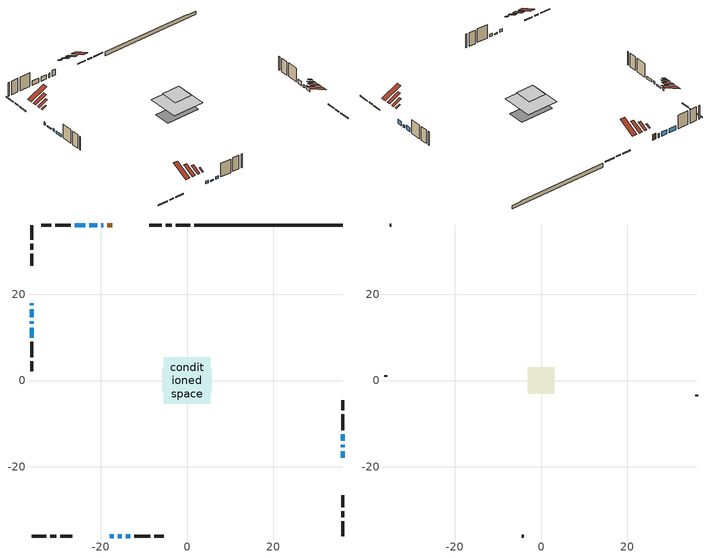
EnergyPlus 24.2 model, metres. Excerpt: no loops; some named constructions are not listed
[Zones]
conditioned space
 floor adiabatic (AdiabaticFloorConstruction): -5.38,-5.38 -5.38,5.38 5.38,5.38 5.38,-5.38 z2.82
 floor foundation (Slab1 construction): -5.75,-2.85 -5.75,2.85 5.75,2.85 5.75,-2.85 z-1.04
 wall outside (RimJoist1 construction): 0.76,36.07 -2.65,36.07 / -36.07,-36.07 -32.66,-36.07 / -36.07,36.07 -36.07,32.66 / 36.07,-36.07 36.07,-32.66 z0.38:0.68
 wall outside (RimJoist2 construction): -3.58,36.07 -4.95,36.07 / -31.73,-36.07 -30.36,-36.07 / -36.07,31.73 -36.07,30.36 / 36.07,-31.73 36.07,-30.36 z0.38:0.68
 wall outside (RimJoist3 construction): -5.88,36.07 -8.72,36.07 / -29.43,-36.07 -26.59,-36.07 / -36.07,29.43 -36.07,26.59 / 36.07,-29.43 36.07,-26.59 z0.38:0.68
 wall outside (AdiabaticWallConstruction 1): -17.35,36.07 -18.47,36.07 z0.38:2.41
 wall outside (AdiabaticWallConstruction): -36.07,17.96 -36.07,17.4 / -17.96,-36.07 -16.94,-36.07 / 36.07,-15.51 36.07,-14.95 / -36.07,13.72 -36.07,13.1 / -14.17,-36.07 -13.16,-36.07 z0.38:1.3; 36.07,-17.96 36.07,-16.44 / 36.07,-14.02 36.07,-12.44 / -20.83,36.07 -22.66,36.07 / -23.59,36.07 -26.03,36.07 z0.38:1.9; -36.07,16.47 -36.07,14.64 / -16.02,-36.07 -15.1,-36.07 z0.38:0.79; -19.4,36.07 -19.91,36.07 z0.38:1.91; -36.07,12.18 -36.07,9.94 z0.38:1.14
 wall outside (Wall1 construction): -26.96,36.07 -30.61,36.07 / -12.23,-36.07 -8.58,-36.07 / -36.07,9.01 -36.07,5.36 / 36.07,-11.52 36.07,-7.86 z0.38:5.26
 wall outside (Wall2 construction): -31.54,36.07 -33.84,36.07 / -7.65,-36.07 -5.35,-36.07 / -36.07,4.43 -36.07,2.13 / 36.07,-6.93 36.07,-4.64 z0.38:5.26
 wall foundation (FoundationWall1 construction): 1.68,36.07,-1.04 1.68,36.07,0.38 32.63,36.07,0.38 32.63,36.07,0.06 36.07,36.07,0.06 36.07,36.07,-1.04
 window (WindowConstruction 9): -36.07,17.96 -36.07,17.4 z0.38:1.29
 window (WindowConstruction 7): 36.07,-17.96 36.07,-16.44 z0.38:1.9
 window (WindowConstruction 8): -17.96,-36.07 -16.95,-36.07 z0.38:1.29
 window (WindowConstruction 11): -36.07,16.47 -36.07,14.64 z0.38:0.79
 window (WindowConstruction 12): -16.02,-36.07 -15.1,-36.07 z0.38:0.79
 window (WindowConstruction 10): 36.07,-15.51 36.07,-14.95 z0.38:1.29
 window (WindowConstruction): -36.07,13.72 -36.07,13.11 z0.38:1.29
 window (WindowConstruction 1): 36.07,-14.02 36.07,-12.44 z0.38:1.9
 window (WindowConstruction 2): -14.17,-36.07 -13.16,-36.07 z0.38:1.29
 window (WindowConstruction 3): -19.4,36.07 -19.91,36.07 z0.38:1.9
 window (WindowConstruction 4): -20.84,36.07 -22.66,36.07 z0.38:1.9
 window (WindowConstruction 5): -23.59,36.07 -26.03,36.07 z0.38:1.9
 window (WindowConstruction 6): -36.07,12.18 -36.07,9.94 z0.38:1.14
 door (Door): -17.35,36.07 -18.47,36.07 z0.38:2.41
 ceiling adiabatic (AdiabaticFloorConstruction): 5.38,-5.38 5.38,5.38 -5.38,5.38 -5.38,-5.38 z2.82
 roof outside (Roof2 construction): -13.32,36.07,5.26 -13.32,32.04,7.27 -12.19,32.04,7.27 -12.19,36.07,5.26; -21.99,-36.07,5.26 -21.99,-32.04,7.27 -23.12,-32.04,7.27 -23.12,-36.07,5.26; -36.07,21.99,5.26 -32.04,21.99,7.27 -32.04,23.12,7.27 -36.07,23.12,5.26; 36.07,-21.99,5.26 32.04,-21.99,7.27 32.04,-23.12,7.27 36.07,-23.12,5.26
 roof outside (Roof3 construction): -15.07,36.07,5.26 -15.07,33.13,6.72 -14.25,33.13,6.72 -14.25,36.07,5.26; -20.24,-36.07,5.26 -20.24,-33.13,6.72 -21.06,-33.13,6.72 -21.06,-36.07,5.26; -36.07,20.24,5.26 -33.13,20.24,6.72 -33.13,21.06,6.72 -36.07,21.06,5.26; 36.07,-20.24,5.26 33.13,-20.24,6.72 33.13,-21.06,6.72 36.07,-21.06,5.26
 roof outside (Roof4 construction): -16.42,36.07,5.26 -16.42,34.55,6.02 -16,34.55,6.02 -16,36.07,5.26; -18.89,-36.07,5.26 -18.89,-34.55,6.02 -19.31,-34.55,6.02 -19.31,-36.07,5.26; -36.07,18.89,5.26 -34.55,18.89,6.02 -34.55,19.31,6.02 -36.07,19.31,5.26; 36.07,-18.89,5.26 34.55,-18.89,6.02 34.55,-19.31,6.02 36.07,-19.31,5.26
attic - vented
 floor to conditioned space (Floor1 construction Reversed): -3.06,-3.06 -3.06,3.06 3.06,3.06 3.06,-3.06 z5.26
 wall outside (Wall3 construction): -34.77,36.07 -35.14,36.07 / -4.42,-36.07 -4.05,-36.07 / -36.07,1.2 -36.07,0.83 / 36.07,-3.71 36.07,-3.34 z0.38:5.26
 roof outside (Roof1 construction): -11.27,36.07,5.26 -11.27,30.29,8.15 -9.65,30.29,8.15 -9.65,36.07,5.26; -24.05,-36.07,5.26 -24.05,-30.29,8.15 -25.66,-30.29,8.15 -25.66,-36.07,5.26; -36.07,24.05,5.26 -30.29,24.05,8.15 -30.29,25.66,8.15 -36.07,25.66,5.26; 36.07,-24.05,5.26 30.29,-24.05,8.15 30.29,-25.66,8.15 36.07,-25.66,5.26
[Material] Roughness=Rough; Thermal Absorptance=0.9
Name | Thickness {m} | Conductivity {W/m-K} | Density {kg/m3} | Specific Heat {J/kg-K} | Solar Absorptance | Visible Absorptance
ceiling loosefill ins | 0.338667 | 0.0480833 | 16.02 | 1046.75 | 0.7 | 0.7
ceiling stud and cavity | 0.1397 | 0.34494 | 65.682 | 1177.47 | 0.7 | 0.7
gypsum board | 0.0127 | 0.160291 | 801 | 837.4 | 0.6 | 0.6
[Construction]
Floor1 construction: ceiling loosefill ins, ceiling stud and cavity, gypsum board
[EnergyManagementSystem:Program]
infil_program: Set p_m = 0.14; Set p_s = 0.22; Set s_m = 270; Set s_s = 370; Set z_m = 9.99744; Set z_s = 4.578437843741511; Set f_t = (((s_m/z_m)^p_m)*((z_s/s_s)^p_s)); Set Tdiff = tin_s-tout_s; Set dT = @Abs Tdiff; Set c = 0.0789; Set Cs = 0.0922; Set Cw = 0.1515; Set n = 0.65; Set sft = (f_t*0.54); Set temp1 = ((c*Cw)*((sft*site_vw_s)^(2*n)))^2; Set Qinf = (((c*Cs*(dT^n))^2)+temp1)^0.5; Set Qinf = (@Max Qinf 0); Set mech_vent_house_fan_sensible_load_act = 0.0; Set mech_vent_house_fan_latent_load_act = 0.0; Set OASupInPb = out_pb_s; Set OASupInTemp = tout_s; Set OASupInW = out_wt_s; Set OASupRho = (@RhoAirFnPbTdbW OASupInPb OASupInTemp OASupInW); Set OASupCp = (@CpAirFnW OASupInW); Set OASupInEnth = (@HFnTdbW OASupInTemp OASupInW); Set ZoneTemp = tin_s; Set ZoneW = win_s; Set ZoneCp = (@CpAirFnW ZoneW); Set ZoneAirEnth = (@HFnTdbW ZoneTemp ZoneW); Set mech_vent_house_fan_cfis_act = 0.0; Set QWHV_cfis_sup = 0.0; Set QWHV_cfis_suppl_sup = 0.0; Set QWHV_cfis_suppl_exh = 0.0; Set Qrange = 0; Set Qbath = 0; Set Qbath = Qbath + 0.066 * mech_vent_bath_fan_0_sch_s; Set Qbath = Qbath + 0.066 * mech_vent_bath_fan_1_sch_s; Set Qdryer = 0; Set Qdryer = Qdryer + 0.00308 * clothes_dryer_exhaust_0_sch_s; Set QWHV_sup = 0.0; Set QWHV_exh = 0.0; Set Qsupply = QWHV_sup + QWHV_cfis_sup + QWHV_cfis_suppl_sup; Set Qexhaust = Qrange + Qbath + Qdryer + QWHV_exh + QWHV_cfis_suppl_exh; Set Qfan = (@Max Qexhaust Qsupply); Set Qducts = 0; If Qducts < 0; Set Qsupply = Qsupply - Qducts; Else; Set Qexhaust = Qexhaust + Qducts; EndIf; Set Qfan_with_ducts = (@Max Qexhaust Qsupply); Set Qimb = (@Abs (Qsupply - Qexhaust)); If Qinf + Qimb > 0; Set Qtot = Qfan_with_ducts + (Qinf^2) / (Qinf + Qimb); Else; Set Qtot = Qfan_with_ducts; EndIf; Set Qinf_adj = Qtot - Qfan; Set infil_flow_act = Qinf_adj; Set infil_program_Qinf = Qinf_adj; Set infil_program_Qfan = Qfan; Set Qload = Qfan; Set Effectiveness_Sens = 0.0; Set Effectiveness_Lat = 0.0; Set Fan_MFR = Qload * OASupRho; Set ZoneInEnth = OASupInEnth; Set ZoneInTemp = OASupInTemp; Set FanTotalToCond = Fan_MFR * (ZoneInEnth - ZoneAirEnth); Set FanSensToCond = Fan_MFR * ZoneCp * (ZoneInTemp - ZoneTemp); Set FanLatToCond = FanTotalToCond - FanSensToCond; Set mech_vent_house_fan_sensible_load_act = mech_vent_house_fan_sensible_load_act + FanSensToCond; Set mech_vent_house_fan_latent_load_act = mech_vent_house_fan_latent_load_act + FanLatToCond
natural_vent_program: Set Tin = tin_s; Set Tout = tout_s; Set Wout = out_wt_s; Set Pbar = out_pb_s; Set Phiout = (@RhFnTdbWPb Tout Wout Pbar); Set MaxHR = 0.0115; Set Tnvsp = (htg_sp_s + clg_sp_s) / 2; Set NVavail = natural_vent_s; Set ClgSsnAvail = cool_season; Set Qnv = 0; Set Qwhf = 0; Set whole_house_fan_mix_act = 0; Set whole_house_fan_act = 0; If ((Wout < MaxHR) && (Tin > Tout) && (Tin > Tnvsp) && (ClgSsnAvail > 0)); Set WHF_Flow = 0; Set Adj = (Tin-Tnvsp)/(Tin-Tout); Set Adj = (@Min Adj 1); Set Adj = (@Max Adj 0); If (WHF_Flow > 0); Set Qwhf = WHF_Flow*Adj; Set whole_house_fan_mix_act = WHF_Flow*Adj; Set WHF_W = 0; Set whole_house_fan_act = WHF_W*Adj; ElseIf (NVavail > 0); Set NVArea = 0.0; Set Cs = 0.0001683974365966765; Set Cw = 3.037832776105883e-05; Set Tdiff = Tin-Tout; Set dT = (@Abs Tdiff); Set Vwind = site_vw_s; Set SGNV = NVArea*Adj*((((Cs*dT)+(Cw*(Vwind^2)))^0.5)/1000); Set MaxNV = 2.1155563283627523; Set Qnv = (@Min SGNV MaxNV); EndIf; EndIf; Set natural_vent_flow_act = Qnv; Set whole_house_fan_flow_act = Qwhf; Set natural_vent_program_Qnv = Qnv; Set natural_vent_program_Qwhf = Qwhf
total_airflows_program: Set total_infil_flow_rate = 0; Set total_mechvent_flow_rate = 0; Set total_natvent_flow_rate = 0; Set total_whf_flow_rate = 0; Set total_infil_flow_rate = total_infil_flow_rate + (infil_program_Qinf * 1); Set total_mechvent_flow_rate = total_mechvent_flow_rate + (infil_program_Qfan * 1); Set total_natvent_flow_rate = total_natvent_flow_rate + (natural_vent_program_Qnv * 1); Set total_whf_flow_rate = total_whf_flow_rate + (natural_vent_program_Qwhf * 1)
total_loads_program: Set loads_htg_tot = 0; Set loads_clg_tot = 0; If htg_load_cond > 0; Set loads_htg_tot = loads_htg_tot + (htg_load_cond - clg_load_cond) * 1.0; EndIf; Set loads_htg_tot = (@Max loads_htg_tot 0); If clg_load_cond > 0; Set loads_clg_tot = loads_clg_tot + (clg_load_cond - htg_load_cond) * 0.0; EndIf; Set loads_clg_tot = (@Max loads_clg_tot 0)
unmet_hours_program: Set htg_unmet_hours = 0; Set clg_unmet_hours = 0; Set unit_htg_unmet_hours = 0; If ((DayOfYear >= 1) && (DayOfYear <= 365)); Set unit_htg_unmet_hours = unit_htg_unmet_hours + conditioned_space_htg_unmet_s; If unit_htg_unmet_hours > htg_unmet_hours; Set htg_unmet_hours = unit_htg_unmet_hours; EndIf; EndIf
water_heater_EC_adj: If WarmupFlag == 0; Set dhw_e_cons = water_heater_energy + water_heater_on_cycle_parasitic + water_heater_off_cycle_parasitic; Set water_heater_ec_adj_act = 0.0 * dhw_e_cons / 1; EndIf
[EnergyManagementSystem:ProgramCallingManager]
boiler_hydronic_pump_disaggregate_program_calling_manager: EndOfSystemTimestepBeforeHVACReporting; boiler_hydronic_pump_disaggregate_program
boiler_hydronic_pump_power_program_calling_manager: EndOfSystemTimestepBeforeHVACReporting; boiler_hydronic_pump_power_program
component_loads_program_calling_manager: EndOfZoneTimestepAfterZoneReporting; component_loads_program
fridge_schedule_program_calling_manager: BeginZoneTimestepAfterInitHeatBalance; fridge_schedule_program
infil_program_calling_manager: BeginZoneTimestepAfterInitHeatBalance; infil_program
natural_vent_program_calling_manager: BeginZoneTimestepAfterInitHeatBalance; natural_vent_program
total_airflows_program_calling_manager: EndOfZoneTimestepAfterZoneReporting; total_airflows_program
total_loads_program_calling_manager: EndOfZoneTimestepAfterZoneReporting; total_loads_program
unmet_hours_program_calling_manager: EndOfZoneTimestepBeforeZoneReporting; unmet_hours_program
water_heater_EC_adj_ProgramManager: EndOfSystemTimestepBeforeHVACReporting; water_heater_EC_adj
[EnergyManagementSystem:OutputVariable] Type of Data in Variable=Summed
Name | EMS Variable | Update Frequency | EMS Program or Subroutine | Units
boiler hydronic pump disaggregate htg primary | boiler_hydronic_pump_primary_htg | SystemTimestep | boiler_hydronic_pump_disaggregate_program | J
loads_htg_tot_peakload_outvar; loads_htg_tot_annual_outvar; Energy Management System Output Variable 1; Energy Management System Output Variable 45 | loads_htg_tot | ZoneTimestep | total_loads_program | J
loads_clg_tot_peakload_outvar; loads_clg_tot_annual_outvar; Energy Management System Output Variable 2; Energy Management System Output Variable 46 | loads_clg_tot | ZoneTimestep | total_loads_program | J
htg_unmet_hours_annual_outvar; Energy Management System Output Variable 3 | htg_unmet_hours | ZoneTimestep | unmet_hours_program | hr
clg_unmet_hours_annual_outvar; Energy Management System Output Variable 4 | clg_unmet_hours | ZoneTimestep | unmet_hours_program | hr
loads_htg_roofs_annual_outvar; Energy Management System Output Variable 5 | loads_htg_roofs | ZoneTimestep | component_loads_program | J
loads_htg_ceilings_annual_outvar; Energy Management System Output Variable 6 | loads_htg_ceilings | ZoneTimestep | component_loads_program | J
loads_htg_walls_annual_outvar; Energy Management System Output Variable 7 | loads_htg_walls | ZoneTimestep | component_loads_program | J
loads_htg_rim_joists_annual_outvar; Energy Management System Output Variable 8 | loads_htg_rim_joists | ZoneTimestep | component_loads_program | J
loads_htg_foundation_walls_annual_outvar; Energy Management System Output Variable 9 | loads_htg_foundation_walls | ZoneTimestep | component_loads_program | J
loads_htg_doors_annual_outvar; Energy Management System Output Variable 10 | loads_htg_doors | ZoneTimestep | component_loads_program | J
loads_htg_windows_conduction_annual_outvar; Energy Management System Output Variable 11 | loads_htg_windows_conduction | ZoneTimestep | component_loads_program | J
loads_htg_windows_solar_annual_outvar; Energy Management System Output Variable 12 | loads_htg_windows_solar | ZoneTimestep | component_loads_program | J
loads_htg_skylights_conduction_annual_outvar; Energy Management System Output Variable 13 | loads_htg_skylights_conduction | ZoneTimestep | component_loads_program | J
loads_htg_skylights_solar_annual_outvar; Energy Management System Output Variable 14 | loads_htg_skylights_solar | ZoneTimestep | component_loads_program | J
loads_htg_floors_annual_outvar; Energy Management System Output Variable 15 | loads_htg_floors | ZoneTimestep | component_loads_program | J
loads_htg_slabs_annual_outvar; Energy Management System Output Variable 16 | loads_htg_slabs | ZoneTimestep | component_loads_program | J
loads_htg_internal_mass_annual_outvar; Energy Management System Output Variable 17 | loads_htg_internal_mass | ZoneTimestep | component_loads_program | J
loads_htg_infil_annual_outvar; Energy Management System Output Variable 18 | loads_htg_infil | ZoneTimestep | component_loads_program | J
loads_htg_natvent_annual_outvar; Energy Management System Output Variable 19 | loads_htg_natvent | ZoneTimestep | component_loads_program | J
loads_htg_mechvent_annual_outvar; Energy Management System Output Variable 20 | loads_htg_mechvent | ZoneTimestep | component_loads_program | J
loads_htg_whf_annual_outvar; Energy Management System Output Variable 21 | loads_htg_whf | ZoneTimestep | component_loads_program | J
loads_htg_ducts_annual_outvar; Energy Management System Output Variable 22 | loads_htg_ducts | ZoneTimestep | component_loads_program | J
loads_htg_intgains_annual_outvar; Energy Management System Output Variable 23 | loads_htg_intgains | ZoneTimestep | component_loads_program | J
loads_htg_lighting_annual_outvar; Energy Management System Output Variable 24 | loads_htg_lighting | ZoneTimestep | component_loads_program | J
loads_clg_roofs_annual_outvar; Energy Management System Output Variable 25 | loads_clg_roofs | ZoneTimestep | component_loads_program | J
loads_clg_ceilings_annual_outvar; Energy Management System Output Variable 26 | loads_clg_ceilings | ZoneTimestep | component_loads_program | J
loads_clg_walls_annual_outvar; Energy Management System Output Variable 27 | loads_clg_walls | ZoneTimestep | component_loads_program | J
loads_clg_rim_joists_annual_outvar; Energy Management System Output Variable 28 | loads_clg_rim_joists | ZoneTimestep | component_loads_program | J
loads_clg_foundation_walls_annual_outvar; Energy Management System Output Variable 29 | loads_clg_foundation_walls | ZoneTimestep | component_loads_program | J
loads_clg_doors_annual_outvar; Energy Management System Output Variable 30 | loads_clg_doors | ZoneTimestep | component_loads_program | J
loads_clg_windows_conduction_annual_outvar; Energy Management System Output Variable 31 | loads_clg_windows_conduction | ZoneTimestep | component_loads_program | J
loads_clg_windows_solar_annual_outvar; Energy Management System Output Variable 32 | loads_clg_windows_solar | ZoneTimestep | component_loads_program | J
loads_clg_skylights_conduction_annual_outvar; Energy Management System Output Variable 33 | loads_clg_skylights_conduction | ZoneTimestep | component_loads_program | J
loads_clg_skylights_solar_annual_outvar; Energy Management System Output Variable 34 | loads_clg_skylights_solar | ZoneTimestep | component_loads_program | J
loads_clg_floors_annual_outvar; Energy Management System Output Variable 35 | loads_clg_floors | ZoneTimestep | component_loads_program | J
loads_clg_slabs_annual_outvar; Energy Management System Output Variable 36 | loads_clg_slabs | ZoneTimestep | component_loads_program | J
loads_clg_internal_mass_annual_outvar; Energy Management System Output Variable 37 | loads_clg_internal_mass | ZoneTimestep | component_loads_program | J
loads_clg_infil_annual_outvar; Energy Management System Output Variable 38 | loads_clg_infil | ZoneTimestep | component_loads_program | J
loads_clg_natvent_annual_outvar; Energy Management System Output Variable 39 | loads_clg_natvent | ZoneTimestep | component_loads_program | J
loads_clg_mechvent_annual_outvar; Energy Management System Output Variable 40 | loads_clg_mechvent | ZoneTimestep | component_loads_program | J
loads_clg_whf_annual_outvar; Energy Management System Output Variable 41 | loads_clg_whf | ZoneTimestep | component_loads_program | J
loads_clg_ducts_annual_outvar; Energy Management System Output Variable 42 | loads_clg_ducts | ZoneTimestep | component_loads_program | J
loads_clg_intgains_annual_outvar; Energy Management System Output Variable 43 | loads_clg_intgains | ZoneTimestep | component_loads_program | J
loads_clg_lighting_annual_outvar; Energy Management System Output Variable 44 | loads_clg_lighting | ZoneTimestep | component_loads_program | J
[Schedule:Day:Interval]
interior lighting schedule day: No, 01:00, 0.108182, 04:00, 0.0901515, 05:00, 0.0991667, 06:00, 0.162273, 07:00, 0.270455, 08:00, 0.342576, 10:00, 0.369621, 11:00, 0.351591, 12:00, 0.333561, 13:00, 0.324545, 14:00, 0.31553, 15:00, 0.333561, 16:00, 0.369621, 17:00, 0.450758, 18:00, 0.585985, 19:00, 0.775303, 20:00, 0.955606, 21:00, 0.991667, 22:00, 0.712197, 23:00, 0.360606, 24:00, 0.162273
interior lighting schedule day 1: No, 01:00, 0.100909, 04:00, 0.0840909, 05:00, 0.0925, 06:00, 0.151364, 07:00, 0.252273, 08:00, 0.319545, 10:00, 0.344773, 11:00, 0.327955, 12:00, 0.311136, 13:00, 0.302727, 14:00, 0.294318, 15:00, 0.311136, 16:00, 0.344773, 17:00, 0.420455, 18:00, 0.546591, 19:00, 0.723182, 20:00, 0.891364, 21:00, 0.925, 22:00, 0.664318, 23:00, 0.336364, 24:00, 0.151364
interior lighting schedule day 2: No, 01:00, 0.0927273, 04:00, 0.0772727, 05:00, 0.085, 06:00, 0.139091, 07:00, 0.231818, 08:00, 0.293636, 10:00, 0.316818, 11:00, 0.301364, 12:00, 0.285909, 13:00, 0.278182, 14:00, 0.270455, 15:00, 0.285909, 16:00, 0.316818, 17:00, 0.386364, 18:00, 0.502273, 19:00, 0.664545, 20:00, 0.819091, 21:00, 0.85, 22:00, 0.610455, 23:00, 0.309091, 24:00, 0.139091
interior lighting schedule day 3: No, 01:00, 0.0845455, 04:00, 0.0704545, 05:00, 0.0775, 06:00, 0.126818, 07:00, 0.211364, 08:00, 0.267727, 10:00, 0.288864, 11:00, 0.274773, 12:00, 0.260682, 13:00, 0.253636, 14:00, 0.246591, 15:00, 0.260682, 16:00, 0.288864, 17:00, 0.352273, 18:00, 0.457955, 19:00, 0.605909, 20:00, 0.746818, 21:00, 0.775, 22:00, 0.556591, 23:00, 0.281818, 24:00, 0.126818
interior lighting schedule day 4: No, 01:00, 0.0763636, 04:00, 0.0636364, 05:00, 0.07, 06:00, 0.114545, 07:00, 0.190909, 08:00, 0.241818, 10:00, 0.260909, 11:00, 0.248182, 12:00, 0.235455, 13:00, 0.229091, 14:00, 0.222727, 15:00, 0.235455, 16:00, 0.260909, 17:00, 0.318182, 18:00, 0.413636, 19:00, 0.547273, 20:00, 0.674545, 21:00, 0.7, 22:00, 0.502727, 23:00, 0.254545, 24:00, 0.114545
interior lighting schedule day 5: No, 01:00, 0.0727273, 04:00, 0.0606061, 05:00, 0.0666667, 06:00, 0.109091, 07:00, 0.181818, 08:00, 0.230303, 10:00, 0.248485, 11:00, 0.236364, 12:00, 0.224242, 13:00, 0.218182, 14:00, 0.212121, 15:00, 0.224242, 16:00, 0.248485, 17:00, 0.30303, 18:00, 0.393939, 19:00, 0.521212, 20:00, 0.642424, 21:00, 0.666667, 22:00, 0.478788, 23:00, 0.242424, 24:00, 0.109091
interior lighting schedule day 6: No, 01:00, 0.0745455, 04:00, 0.0621212, 05:00, 0.0683333, 06:00, 0.111818, 07:00, 0.186364, 08:00, 0.236061, 10:00, 0.254697, 11:00, 0.242273, 12:00, 0.229848, 13:00, 0.223636, 14:00, 0.217424, 15:00, 0.229848, 16:00, 0.254697, 17:00, 0.310606, 18:00, 0.403788, 19:00, 0.534242, 20:00, 0.658485, 21:00, 0.683333, 22:00, 0.490758, 23:00, 0.248485, 24:00, 0.111818
interior lighting schedule day 7: No, 01:00, 0.08, 04:00, 0.0666667, 05:00, 0.0733333, 06:00, 0.12, 07:00, 0.2, 08:00, 0.253333, 10:00, 0.273333, 11:00, 0.26, 12:00, 0.246667, 13:00, 0.24, 14:00, 0.233333, 15:00, 0.246667, 16:00, 0.273333, 17:00, 0.333333, 18:00, 0.433333, 19:00, 0.573333, 20:00, 0.706667, 21:00, 0.733333, 22:00, 0.526667, 23:00, 0.266667, 24:00, 0.12
interior lighting schedule day 8: No, 01:00, 0.0890909, 04:00, 0.0742424, 05:00, 0.0816667, 06:00, 0.133636, 07:00, 0.222727, 08:00, 0.282121, 10:00, 0.304394, 11:00, 0.289545, 12:00, 0.274697, 13:00, 0.267273, 14:00, 0.259848, 15:00, 0.274697, 16:00, 0.304394, 17:00, 0.371212, 18:00, 0.482576, 19:00, 0.638485, 20:00, 0.78697, 21:00, 0.816667, 22:00, 0.586515, 23:00, 0.29697, 24:00, 0.133636
interior lighting schedule day 9: No, 01:00, 0.0972727, 04:00, 0.0810606, 05:00, 0.0891667, 06:00, 0.145909, 07:00, 0.243182, 08:00, 0.30803, 10:00, 0.332348, 11:00, 0.316136, 12:00, 0.299924, 13:00, 0.291818, 14:00, 0.283712, 15:00, 0.299924, 16:00, 0.332348, 17:00, 0.405303, 18:00, 0.526894, 19:00, 0.697121, 20:00, 0.859242, 21:00, 0.891667, 22:00, 0.640379, 23:00, 0.324242, 24:00, 0.145909
interior lighting schedule day 10: No, 01:00, 0.105455, 04:00, 0.0878788, 05:00, 0.0966667, 06:00, 0.158182, 07:00, 0.263636, 08:00, 0.333939, 10:00, 0.360303, 11:00, 0.342727, 12:00, 0.325152, 13:00, 0.316364, 14:00, 0.307576, 15:00, 0.325152, 16:00, 0.360303, 17:00, 0.439394, 18:00, 0.571212, 19:00, 0.755758, 20:00, 0.931515, 21:00, 0.966667, 22:00, 0.694242, 23:00, 0.351515, 24:00, 0.158182
interior lighting schedule day 11: No, 01:00, 0.109091, 04:00, 0.0909091, 05:00, 0.1, 06:00, 0.163636, 07:00, 0.272727, 08:00, 0.345455, 10:00, 0.372727, 11:00, 0.354545, 12:00, 0.336364, 13:00, 0.327273, 14:00, 0.318182, 15:00, 0.336364, 16:00, 0.372727, 17:00, 0.454545, 18:00, 0.590909, 19:00, 0.781818, 20:00, 0.963636, 21:00, 1, 22:00, 0.718182, 23:00, 0.363636, 24:00, 0.163636
interior lighting schedule default day; occupants schedule default day; clothes dryer schedule default day; cooking range schedule default day; mech vent bath fan 0 schedule default day; mech vent bath fan 1 schedule default day; misc plug loads schedule default day; general water use schedule default day; clothes dryer exhaust 0 schedule default day; cooling season schedule day; cooling season schedule day 2; cooling season schedule default day; exterior lighting schedule default day; natural vent schedule default day: No, 24:00, 0
occupants schedule day: No, 05:00, 0.426829, 06:00, 0.719512, 07:00, 1, 08:00, 0.670732, 09:00, 0.329268, 14:00, 0.170732, 15:00, 0.231707, 16:00, 0.329268, 17:00, 0.5, 18:00, 0.670732, 19:00, 0.829268, 21:00, 1, 22:00, 0.853659, 23:00, 0.646341, 24:00, 0.426829
clothes dryer schedule day; clothes dryer exhaust 0 schedule day: No, 01:00, 0.123457, 02:00, 0.0740741, 03:00, 0.0493827, 04:00, 0.0246914, 05:00, 0.0493827, 06:00, 0.0740741, 07:00, 0.197531, 08:00, 0.395062, 09:00, 0.592593, 10:00, 0.839506, 11:00, 0.962963, 12:00, 1, 13:00, 0.91358, 14:00, 0.82716, 15:00, 0.716049, 16:00, 0.753086, 17:00, 0.679012, 18:00, 0.666667, 20:00, 0.62963, 21:00, 0.641975, 22:00, 0.666667, 23:00, 0.54321, 24:00, 0.296296
cooking range schedule day: No, 05:00, 0.0597015, 06:00, 0.11194, 07:00, 0.171642, 08:00, 0.291045, 11:00, 0.343284, 12:00, 0.402985, 13:00, 0.462687, 14:00, 0.343284, 15:00, 0.291045, 16:00, 0.402985, 17:00, 0.567164, 18:00, 1, 19:00, 0.850746, 20:00, 0.432836, 21:00, 0.291045, 22:00, 0.231343, 23:00, 0.171642, 24:00, 0.11194
mech vent bath fan 0 schedule day; mech vent bath fan 1 schedule day: No, 07:00, 0, 08:00, 1, 09:00, 0.2, 24:00, 0
misc plug loads schedule day: No, 06:00, 0.705882, 07:00, 0.745098, 08:00, 0.803922, 15:00, 0.823529, 16:00, 0.862745, 17:00, 0.921569, 18:00, 0.980392, 19:00, 1, 20:00, 0.980392, 21:00, 0.941176, 22:00, 0.862745, 23:00, 0.784314, 24:00, 0.72549
general water use schedule day: No, 01:00, 0.315068, 03:00, 0.287671, 04:00, 0.342466, 05:00, 0.369863, 06:00, 0.520548, 07:00, 0.60274, 08:00, 0.534247, 10:00, 0.506849, 11:00, 0.465753, 14:00, 0.479452, 15:00, 0.534247, 16:00, 0.589041, 17:00, 0.69863, 18:00, 0.876712, 19:00, 0.890411, 20:00, 0.986301, 21:00, 1, 22:00, 0.863014, 23:00, 0.616438, 24:00, 0.465753
cooling season schedule day 1: No, 24:00, 1
exterior lighting schedule day: No, 01:00, 0.566667, 03:00, 0.524167, 05:00, 0.495833, 06:00, 0.5525, 07:00, 0.623333, 08:00, 0.580833, 09:00, 0.439167, 10:00, 0.354167, 12:00, 0.34, 13:00, 0.354167, 14:00, 0.396667, 15:00, 0.425, 16:00, 0.495833, 17:00, 0.623333, 18:00, 0.793333, 19:00, 0.906667, 20:00, 0.963333, 21:00, 0.991667, 22:00, 0.920833, 23:00, 0.793333, 24:00, 0.665833
exterior lighting schedule day 1: No, 01:00, 0.528571, 03:00, 0.488929, 05:00, 0.4625, 06:00, 0.515357, 07:00, 0.581429, 08:00, 0.541786, 09:00, 0.409643, 10:00, 0.330357, 12:00, 0.317143, 13:00, 0.330357, 14:00, 0.37, 15:00, 0.396429, 16:00, 0.4625, 17:00, 0.581429, 18:00, 0.74, 19:00, 0.845714, 20:00, 0.898571, 21:00, 0.925, 22:00, 0.858929, 23:00, 0.74, 24:00, 0.621071
exterior lighting schedule day 10: No, 01:00, 0.552381, 03:00, 0.510952, 05:00, 0.483333, 06:00, 0.538571, 07:00, 0.607619, 08:00, 0.56619, 09:00, 0.428095, 10:00, 0.345238, 12:00, 0.331429, 13:00, 0.345238, 14:00, 0.386667, 15:00, 0.414286, 16:00, 0.483333, 17:00, 0.607619, 18:00, 0.773333, 19:00, 0.88381, 20:00, 0.939048, 21:00, 0.966667, 22:00, 0.897619, 23:00, 0.773333, 24:00, 0.649048
exterior lighting schedule day 11: No, 01:00, 0.571429, 03:00, 0.528571, 05:00, 0.5, 06:00, 0.557143, 07:00, 0.628571, 08:00, 0.585714, 09:00, 0.442857, 10:00, 0.357143, 12:00, 0.342857, 13:00, 0.357143, 14:00, 0.4, 15:00, 0.428571, 16:00, 0.5, 17:00, 0.628571, 18:00, 0.8, 19:00, 0.914286, 20:00, 0.971429, 21:00, 1, 22:00, 0.928571, 23:00, 0.8, 24:00, 0.671429
exterior lighting schedule day 2: No, 01:00, 0.485714, 03:00, 0.449286, 05:00, 0.425, 06:00, 0.473571, 07:00, 0.534286, 08:00, 0.497857, 09:00, 0.376429, 10:00, 0.303571, 12:00, 0.291429, 13:00, 0.303571, 14:00, 0.34, 15:00, 0.364286, 16:00, 0.425, 17:00, 0.534286, 18:00, 0.68, 19:00, 0.777143, 20:00, 0.825714, 21:00, 0.85, 22:00, 0.789286, 23:00, 0.68, 24:00, 0.570714
exterior lighting schedule day 3: No, 01:00, 0.442857, 03:00, 0.409643, 05:00, 0.3875, 06:00, 0.431786, 07:00, 0.487143, 08:00, 0.453929, 09:00, 0.343214, 10:00, 0.276786, 12:00, 0.265714, 13:00, 0.276786, 14:00, 0.31, 15:00, 0.332143, 16:00, 0.3875, 17:00, 0.487143, 18:00, 0.62, 19:00, 0.708571, 20:00, 0.752857, 21:00, 0.775, 22:00, 0.719643, 23:00, 0.62, 24:00, 0.520357
exterior lighting schedule day 4: No, 01:00, 0.4, 03:00, 0.37, 05:00, 0.35, 06:00, 0.39, 07:00, 0.44, 08:00, 0.41, 09:00, 0.31, 10:00, 0.25, 12:00, 0.24, 13:00, 0.25, 14:00, 0.28, 15:00, 0.3, 16:00, 0.35, 17:00, 0.44, 18:00, 0.56, 19:00, 0.64, 20:00, 0.68, 21:00, 0.7, 22:00, 0.65, 23:00, 0.56, 24:00, 0.47
exterior lighting schedule day 5: No, 01:00, 0.380952, 03:00, 0.352381, 05:00, 0.333333, 06:00, 0.371429, 07:00, 0.419048, 08:00, 0.390476, 09:00, 0.295238, 10:00, 0.238095, 12:00, 0.228571, 13:00, 0.238095, 14:00, 0.266667, 15:00, 0.285714, 16:00, 0.333333, 17:00, 0.419048, 18:00, 0.533333, 19:00, 0.609524, 20:00, 0.647619, 21:00, 0.666667, 22:00, 0.619048, 23:00, 0.533333, 24:00, 0.447619
exterior lighting schedule day 6: No, 01:00, 0.390476, 03:00, 0.36119, 05:00, 0.341667, 06:00, 0.380714, 07:00, 0.429524, 08:00, 0.400238, 09:00, 0.302619, 10:00, 0.244048, 12:00, 0.234286, 13:00, 0.244048, 14:00, 0.273333, 15:00, 0.292857, 16:00, 0.341667, 17:00, 0.429524, 18:00, 0.546667, 19:00, 0.624762, 20:00, 0.66381, 21:00, 0.683333, 22:00, 0.634524, 23:00, 0.546667, 24:00, 0.45881
exterior lighting schedule day 7: No, 01:00, 0.419048, 03:00, 0.387619, 05:00, 0.366667, 06:00, 0.408571, 07:00, 0.460952, 08:00, 0.429524, 09:00, 0.324762, 10:00, 0.261905, 12:00, 0.251429, 13:00, 0.261905, 14:00, 0.293333, 15:00, 0.314286, 16:00, 0.366667, 17:00, 0.460952, 18:00, 0.586667, 19:00, 0.670476, 20:00, 0.712381, 21:00, 0.733333, 22:00, 0.680952, 23:00, 0.586667, 24:00, 0.492381
exterior lighting schedule day 8: No, 01:00, 0.466667, 03:00, 0.431667, 05:00, 0.408333, 06:00, 0.455, 07:00, 0.513333, 08:00, 0.478333, 09:00, 0.361667, 10:00, 0.291667, 12:00, 0.28, 13:00, 0.291667, 14:00, 0.326667, 15:00, 0.35, 16:00, 0.408333, 17:00, 0.513333, 18:00, 0.653333, 19:00, 0.746667, 20:00, 0.793333, 21:00, 0.816667, 22:00, 0.758333, 23:00, 0.653333, 24:00, 0.548333
exterior lighting schedule day 9: No, 01:00, 0.509524, 03:00, 0.47131, 05:00, 0.445833, 06:00, 0.496786, 07:00, 0.560476, 08:00, 0.522262, 09:00, 0.394881, 10:00, 0.318452, 12:00, 0.305714, 13:00, 0.318452, 14:00, 0.356667, 15:00, 0.382143, 16:00, 0.445833, 17:00, 0.560476, 18:00, 0.713333, 19:00, 0.815238, 20:00, 0.86619, 21:00, 0.891667, 22:00, 0.827976, 23:00, 0.713333, 24:00, 0.59869
[Schedule:Week:Daily]
clothes dryer exhaust 0 schedule Week Rule - Jan1-Dec31: clothes dryer exhaust 0 schedule day, clothes dryer exhaust 0 schedule day, clothes dryer exhaust 0 schedule day, clothes dryer exhaust 0 schedule day, clothes dryer exhaust 0 schedule day, clothes dryer exhaust 0 schedule day, clothes dryer exhaust 0 schedule day, clothes dryer exhaust 0 schedule default day, clothes dryer exhaust 0 schedule default day, clothes dryer exhaust 0 schedule default day, clothes dryer exhaust 0 schedule default day, clothes dryer exhaust 0 schedule default day
cooling season schedule Week Rule - Jan1-May26: cooling season schedule day, cooling season schedule day, cooling season schedule day, cooling season schedule day, cooling season schedule day, cooling season schedule day, cooling season schedule day, cooling season schedule default day, cooling season schedule default day, cooling season schedule default day, cooling season schedule default day, cooling season schedule default day
cooling season schedule Week Rule - May27-Jun2: cooling season schedule day, cooling season schedule day, cooling season schedule day, cooling season schedule day, cooling season schedule day, cooling season schedule day 1, cooling season schedule day 1, cooling season schedule default day, cooling season schedule default day, cooling season schedule default day, cooling season schedule default day, cooling season schedule default day
cooling season schedule Week Rule - Jun3-Aug25: cooling season schedule day 1, cooling season schedule day 1, cooling season schedule day 1, cooling season schedule day 1, cooling season schedule day 1, cooling season schedule day 1, cooling season schedule day 1, cooling season schedule default day, cooling season schedule default day, cooling season schedule default day, cooling season schedule default day, cooling season schedule default day
cooling season schedule Week Rule - Aug26-Sep1: cooling season schedule day 1, cooling season schedule day 1, cooling season schedule day 1, cooling season schedule day 1, cooling season schedule day 1, cooling season schedule day 1, cooling season schedule day 2, cooling season schedule default day, cooling season schedule default day, cooling season schedule default day, cooling season schedule default day, cooling season schedule default day
cooling season schedule Week Rule - Sep2-Dec31: cooling season schedule day 2, cooling season schedule day 2, cooling season schedule day 2, cooling season schedule day 2, cooling season schedule day 2, cooling season schedule day 2, cooling season schedule day 2, cooling season schedule default day, cooling season schedule default day, cooling season schedule default day, cooling season schedule default day, cooling season schedule default day
exterior lighting schedule Week Rule - Jun3-Jun30: exterior lighting schedule day 5, exterior lighting schedule day 5, exterior lighting schedule day 5, exterior lighting schedule day 5, exterior lighting schedule day 5, exterior lighting schedule day 5, exterior lighting schedule day 5, exterior lighting schedule default day, exterior lighting schedule default day, exterior lighting schedule default day, exterior lighting schedule default day, exterior lighting schedule default day
exterior lighting schedule Week Rule - Jul1-Jul28: exterior lighting schedule day 6, exterior lighting schedule day 6, exterior lighting schedule day 6, exterior lighting schedule day 6, exterior lighting schedule day 6, exterior lighting schedule day 6, exterior lighting schedule day 6, exterior lighting schedule default day, exterior lighting schedule default day, exterior lighting schedule default day, exterior lighting schedule default day, exterior lighting schedule default day
exterior lighting schedule Week Rule - Jul29-Aug4: exterior lighting schedule day 6, exterior lighting schedule day 6, exterior lighting schedule day 6, exterior lighting schedule day 7, exterior lighting schedule day 7, exterior lighting schedule day 7, exterior lighting schedule day 7, exterior lighting schedule default day, exterior lighting schedule default day, exterior lighting schedule default day, exterior lighting schedule default day, exterior lighting schedule default day
exterior lighting schedule Week Rule - Aug5-Aug25: exterior lighting schedule day 7, exterior lighting schedule day 7, exterior lighting schedule day 7, exterior lighting schedule day 7, exterior lighting schedule day 7, exterior lighting schedule day 7, exterior lighting schedule day 7, exterior lighting schedule default day, exterior lighting schedule default day, exterior lighting schedule default day, exterior lighting schedule default day, exterior lighting schedule default day
exterior lighting schedule Week Rule - Aug26-Sep1: exterior lighting schedule day 7, exterior lighting schedule day 7, exterior lighting schedule day 7, exterior lighting schedule day 7, exterior lighting schedule day 7, exterior lighting schedule day 7, exterior lighting schedule day 8, exterior lighting schedule default day, exterior lighting schedule default day, exterior lighting schedule default day, exterior lighting schedule default day, exterior lighting schedule default day
exterior lighting schedule Week Rule - Sep2-Sep29: exterior lighting schedule day 8, exterior lighting schedule day 8, exterior lighting schedule day 8, exterior lighting schedule day 8, exterior lighting schedule day 8, exterior lighting schedule day 8, exterior lighting schedule day 8, exterior lighting schedule default day, exterior lighting schedule default day, exterior lighting schedule default day, exterior lighting schedule default day, exterior lighting schedule default day
exterior lighting schedule Week Rule - Sep30-Oct6: exterior lighting schedule day 8, exterior lighting schedule day 9, exterior lighting schedule day 9, exterior lighting schedule day 9, exterior lighting schedule day 9, exterior lighting schedule day 9, exterior lighting schedule day 9, exterior lighting schedule default day, exterior lighting schedule default day, exterior lighting schedule default day, exterior lighting schedule default day, exterior lighting schedule default day
exterior lighting schedule Week Rule - Oct7-Oct27: exterior lighting schedule day 9, exterior lighting schedule day 9, exterior lighting schedule day 9, exterior lighting schedule day 9, exterior lighting schedule day 9, exterior lighting schedule day 9, exterior lighting schedule day 9, exterior lighting schedule default day, exterior lighting schedule default day, exterior lighting schedule default day, exterior lighting schedule default day, exterior lighting schedule default day
exterior lighting schedule Week Rule - Oct28-Nov3: exterior lighting schedule day 9, exterior lighting schedule day 9, exterior lighting schedule day 9, exterior lighting schedule day 9, exterior lighting schedule day 10, exterior lighting schedule day 10, exterior lighting schedule day 10, exterior lighting schedule default day, exterior lighting schedule default day, exterior lighting schedule default day, exterior lighting schedule default day, exterior lighting schedule default day
exterior lighting schedule Week Rule - Nov4-Nov24: exterior lighting schedule day 10, exterior lighting schedule day 10, exterior lighting schedule day 10, exterior lighting schedule day 10, exterior lighting schedule day 10, exterior lighting schedule day 10, exterior lighting schedule day 10, exterior lighting schedule default day, exterior lighting schedule default day, exterior lighting schedule default day, exterior lighting schedule default day, exterior lighting schedule default day
exterior lighting schedule Week Rule - Nov25-Dec1: exterior lighting schedule day 10, exterior lighting schedule day 10, exterior lighting schedule day 10, exterior lighting schedule day 10, exterior lighting schedule day 10, exterior lighting schedule day 10, exterior lighting schedule day 11, exterior lighting schedule default day, exterior lighting schedule default day, exterior lighting schedule default day, exterior lighting schedule default day, exterior lighting schedule default day
exterior lighting schedule Week Rule - Dec2-Dec31: exterior lighting schedule day 11, exterior lighting schedule day 11, exterior lighting schedule day 11, exterior lighting schedule day 11, exterior lighting schedule day 11, exterior lighting schedule day 11, exterior lighting schedule day 11, exterior lighting schedule default day, exterior lighting schedule default day, exterior lighting schedule default day, exterior lighting schedule default day, exterior lighting schedule default day
natural vent schedule Week Rule - Jan1-Dec31: natural vent schedule default day, natural vent schedule default day, natural vent schedule default day, natural vent schedule default day, natural vent schedule default day, natural vent schedule default day, natural vent schedule default day, natural vent schedule default day, natural vent schedule default day, natural vent schedule default day, natural vent schedule default day, natural vent schedule default day
[Schedule:Year]
clothes dryer exhaust 0 schedule: clothes dryer exhaust 0 schedule Week Rule - Jan1-Dec31, 1, 1, 12, 31
cooling season schedule: cooling season schedule Week Rule - Jan1-May26, 1, 1, 5, 26, cooling season schedule Week Rule - May27-Jun2, 5, 27, 6, 2, cooling season schedule Week Rule - Jun3-Aug25, 6, 3, 8, 25, cooling season schedule Week Rule - Aug26-Sep1, 8, 26, 9, 1, cooling season schedule Week Rule - Sep2-Dec31, 9, 2, 12, 31
natural vent schedule: natural vent schedule Week Rule - Jan1-Dec31, 1, 1, 12, 31
